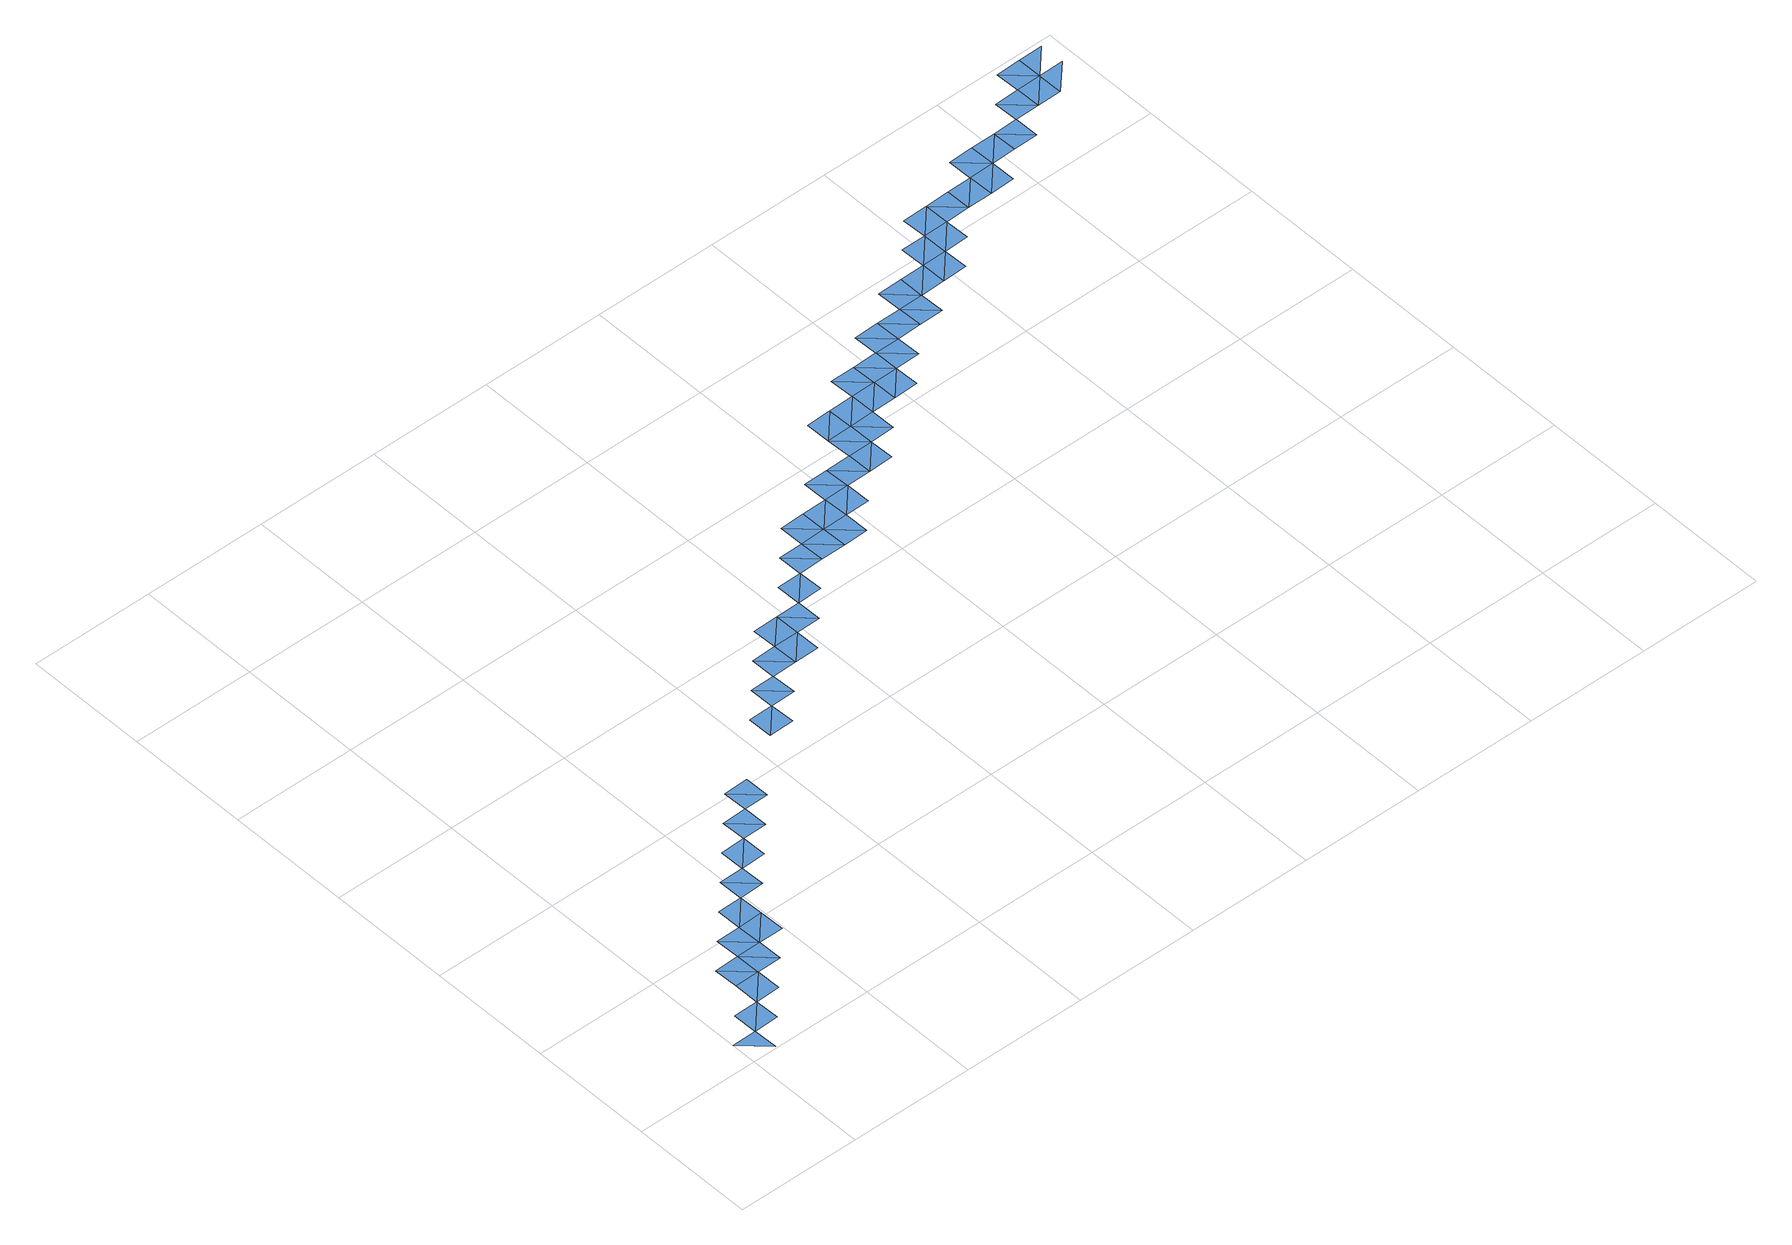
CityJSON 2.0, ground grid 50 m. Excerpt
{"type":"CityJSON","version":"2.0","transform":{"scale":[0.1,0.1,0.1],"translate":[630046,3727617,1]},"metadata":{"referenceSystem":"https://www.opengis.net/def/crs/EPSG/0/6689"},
"CityObjects":{
"waterbody1":{"type":"WaterBody","attributes":{"name":"福岡県津波浸水想定図","class":"1140","function":"2","WaterBodyTsunamiRiskAttribute.description":"1","WaterBodyTsunamiRiskAttribute.rank":"3"},"geometry":[{"type":"MultiSurface","lod":"1","boundaries":[[[0,1,2]],[[2,3,4]],[[2,5,3]],[[3,6,7]],[[3,8,6]],[[9,6,10]],[[11,9,10]],[[12,13,11]],[[14,15,16]],[[16,11,13]],[[14,16,13]],[[17,18,19]],[[20,17,19]],[[21,22,23]],[[21,24,25]],[[23,22,26]],[[23,24,21]],[[24,23,27]],[[27,28,24]],[[29,30,31]],[[31,32,29]],[[33,32,31]],[[34,32,33]],[[35,32,36]],[[36,32,34]],[[34,37,36]],[[38,37,34]],[[39,40,37]],[[40,39,41]],[[42,43,41]],[[41,39,42]],[[42,39,44]],[[45,43,42]],[[46,45,42]],[[46,47,45]],[[48,45,49]],[[49,45,47]],[[47,50,49]],[[51,50,47]],[[52,53,50]],[[50,51,52]],[[51,54,52]],[[55,53,52]],[[52,56,55]],[[55,57,58]],[[56,57,55]],[[58,57,59]],[[57,60,59]],[[60,61,59]],[[61,60,62]],[[63,61,62]],[[64,65,63]],[[66,64,63]],[[67,64,66]],[[66,68,67]],[[67,69,70]],[[71,69,67]],[[72,73,74]],[[74,73,75]],[[74,75,76]],[[76,75,77]],[[78,79,80]],[[81,78,80]],[[82,83,84]]]}]},
"waterbody2":{"type":"WaterBody","attributes":{"name":"福岡県津波浸水想定図","class":"1140","function":"2","WaterBodyTsunamiRiskAttribute.description":"1","WaterBodyTsunamiRiskAttribute.rank":"2"},"geometry":[{"type":"MultiSurface","lod":"1","boundaries":[[[85,7,6]],[[85,6,9]],[[9,11,86]],[[86,11,16]],[[14,87,88]],[[88,87,89]],[[89,90,91]],[[89,92,90]],[[93,94,95]],[[94,96,95]],[[17,97,98]],[[98,97,99]],[[100,99,22]],[[100,22,21]],[[101,28,102]],[[28,103,102]],[[104,102,30]],[[104,30,29]],[[29,32,105]],[[32,35,105]],[[37,106,36]],[[37,40,106]],[[50,107,49]],[[50,53,107]],[[63,108,61]],[[63,65,108]],[[64,70,109]],[[70,64,67]],[[70,110,111]],[[70,69,110]],[[69,73,110]],[[72,110,73]],[[76,112,74]],[[76,113,112]],[[76,78,113]],[[76,79,78]],[[81,114,115]],[[115,114,116]],[[82,116,114]],[[82,117,116]],[[82,114,83]],[[118,117,82]],[[82,119,118]]]}]},
"waterbody3":{"type":"WaterBody","attributes":{"name":"福岡県津波浸水想定図","class":"1140","function":"2","WaterBodyTsunamiRiskAttribute.description":"1","WaterBodyTsunamiRiskAttribute.rank":"1"},"geometry":[{"type":"MultiSurface","lod":"1","boundaries":[[[120,90,121]],[[93,120,121]],[[122,43,48]],[[48,43,45]]]}]}
},
"vertices":[
[1,104,7],[103,6,7],[101,106,7],[199,208,7],[99,206,7],[201,108,7],[297,310,8],[197,308,8],[299,210,7],[295,410,8],[397,312,7],[395,412,8],[495,413,7],[493,513,7],[491,613,7],[391,611,7],[393,511,7],[1179,1227,8],[1079,1225,8],[1081,1125,8],[1181,1127,8],[1375,1431,8],[1377,1331,7],[1475,1432,8],[1473,1532,8],[1373,1531,8],[1477,1333,7],[1575,1434,7],[1573,1534,7],[1769,1738,8],[1771,1638,8],[1871,1640,8],[1869,1740,8],[1971,1642,8],[1969,1742,8],[1867,1840,8],[1967,1842,8],[2067,1844,8],[2069,1744,8],[2167,1846,8],[2065,1944,8],[2165,1946,8],[2265,1948,8],[2163,2046,8],[2267,1848,8],[2263,2048,9],[2365,1950,8],[2363,2050,9],[2261,2148,9],[2361,2150,9],[2461,2152,8],[2463,2052,8],[2561,2154,8],[2459,2252,8],[2563,2054,8],[2559,2254,8],[2661,2155,8],[2659,2255,8],[2557,2353,8],[2657,2355,8],[2759,2257,8],[2757,2357,8],[2859,2259,7],[2857,2359,7],[2955,2461,7],[2855,2459,8],[2957,2361,7],[3055,2463,7],[3057,2363,7],[3153,2565,7],[3053,2563,7],[3155,2465,7],[3251,2667,8],[3253,2567,8],[3351,2669,8],[3353,2569,7],[3451,2671,8],[3453,2571,7],[3549,2773,8],[3551,2673,8],[3651,2675,7],[3649,2775,8],[3847,2878,8],[3849,2779,7],[3947,2880,8],
[195,408,8],[293,510,8],[591,615,7],[489,713,7],[589,715,7],[687,817,7],[587,815,7],[689,717,7],[785,919,7],[885,921,7],[783,1019,7],[883,1021,7],[1279,1229,8],[1177,1327,8],[1277,1329,7],[1275,1429,7],[1571,1634,8],[1671,1636,8],[1673,1536,8],[1669,1736,8],[1767,1838,8],[1965,1942,8],[2359,2250,8],[2755,2457,8],[2953,2561,8],[3151,2665,7],[3051,2663,7],[3349,2769,8],[3449,2771,8],[3749,2777,8],[3647,2875,8],[3747,2876,8],[3745,2976,8],[3845,2978,8],[3945,2980,8],
[685,917,7],[787,819,7],[2161,2146,8]
]}
